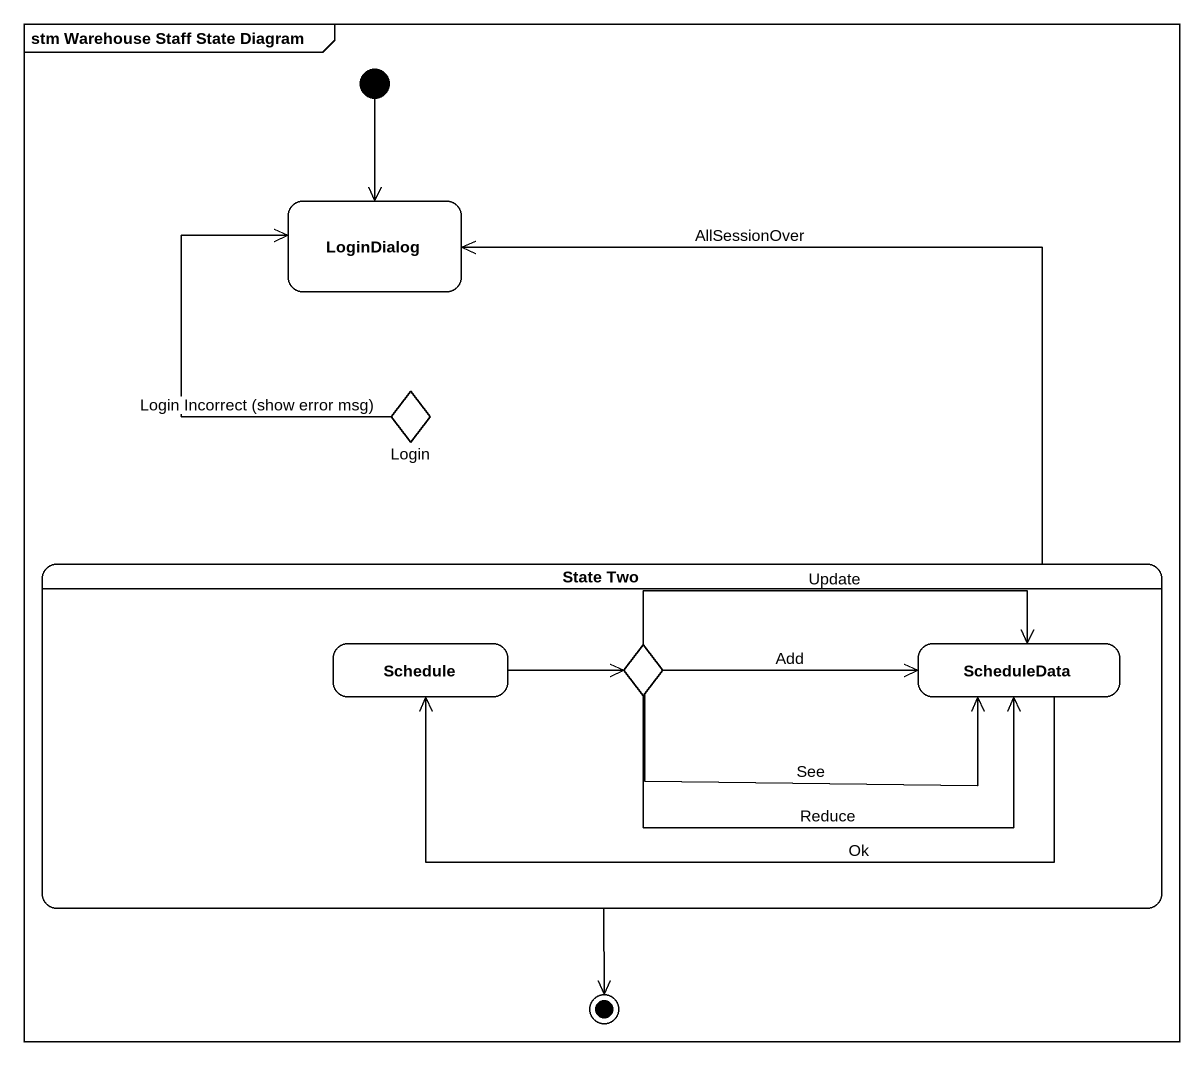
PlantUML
@startuml
mainframe stm Warehouse Staff State Diagram
hide empty description
state LoginDialog
state Login <<choice>>
state "State Two" as State_Two {
  state Schedule
  state choice1 <<choice>>
  state ScheduleData
}
[*] --> LoginDialog
Login -up-> LoginDialog : Login Incorrect (show error msg)
State_Two -up-> LoginDialog : AllSessionOver
Schedule -right-> choice1
choice1 -right-> ScheduleData : Update
choice1 -right-> ScheduleData : Add
choice1 -right-> ScheduleData : Reduce
choice1 -right-> ScheduleData : See
ScheduleData -left-> Schedule : Ok
State_Two --> [*]
@enduml
